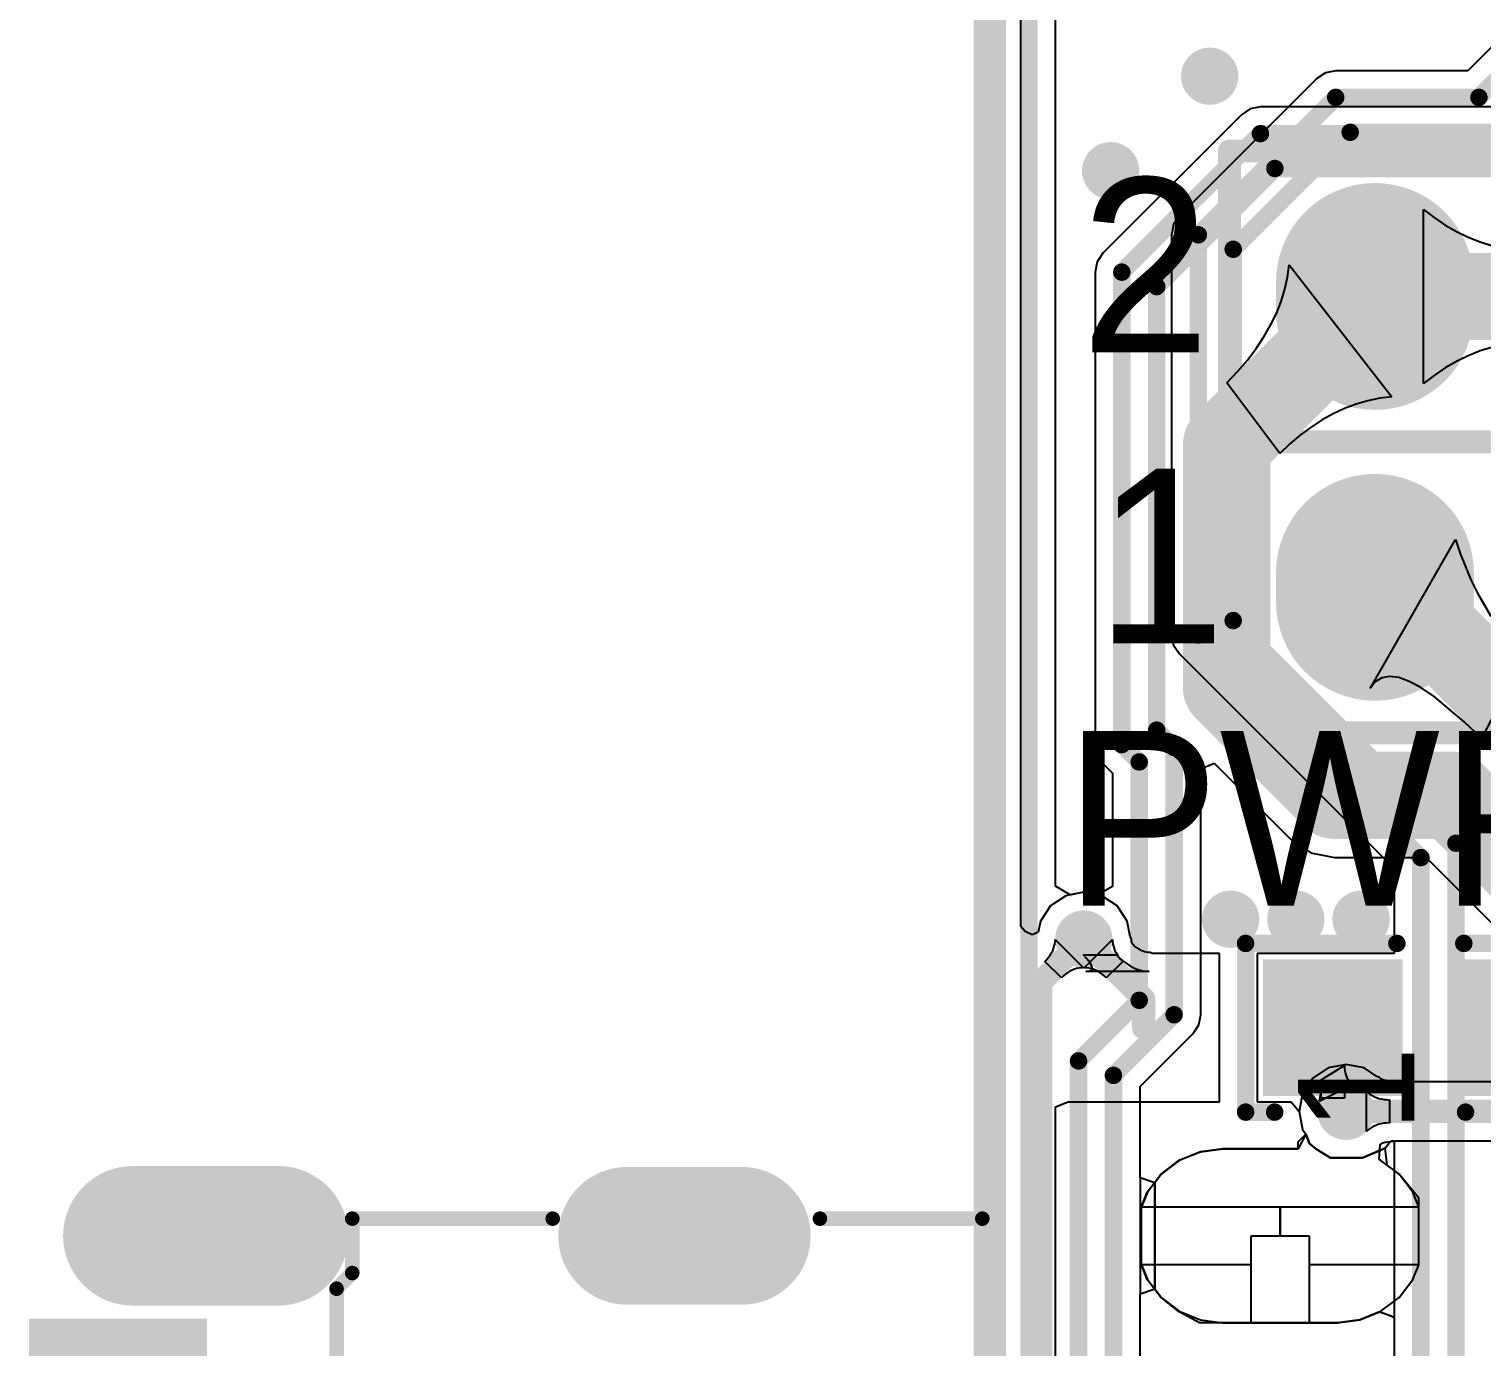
# Model space of a CAD drawing. Header units: millimetres. Extents: x 6.03 to 8.53, y 10.22 to 11.81.
# Drawn here: x 6.0253 to 6.5247, y 10.7062 to 11.1593 of the extents above; entities that cross this region are included whole.
import ezdxf

# ---------------------------------------------------------------- set-up
doc = ezdxf.new("R2010")
doc.units = ezdxf.units.MM
doc.header["$MEASUREMENT"] = 0
for name, color, linetype in [('BottomLayer', 5, 'Continuous'), ('BottomOverlay', 54, 'Continuous'), ('BottomSolder', 6, 'Continuous'), ('KeepOutLayer', 6, 'Continuous'), ('MultiLayer', 9, 'Continuous'), ('TopLayer', 1, 'Continuous'), ('TopOverlay', 2, 'Continuous'), ('TopPaste', 8, 'Continuous'), ('TopSolder', 216, 'Continuous')]:
    doc.layers.add(name, color=color, linetype=linetype)

# ---------------------------------------------------------------- blocks, each defined once
blk = doc.blocks.new('CM4_2_B_4')
at = {"layer": 'BottomOverlay', "const_width": 0.01}
blk.add_lwpolyline([(0.98425, 0.66929), (0.98425, -0.66871)], dxfattribs=at)
blk = doc.blocks.new('0603_LED_21')
at = {"layer": 'TopLayer'}
for points in [[(-0.0195, 0.02), (-0.0195, -0.02), (0.0195, 0.02), (0.0195, -0.02)], [(-0.0195, -0.045), (-0.0195, -0.085), (0.0195, -0.045), (0.0195, -0.085)]]:
    blk.add_solid(points, dxfattribs=at)
at = {"layer": 'TopOverlay', "const_width": 0.006}
for points in [[(0.029, 0.03), (-0.029, 0.03)], [(-0.029, 0.02), (-0.029, 0.03)], [(0.029, -0.022), (0.029, 0.03)], [(-0.029, -0.094), (-0.029, -0.0456)], [(0.029, -0.094), (0.029, -0.045)], [(0.029, -0.094), (-0.029, -0.094)]]:
    blk.add_lwpolyline(points, dxfattribs=at)
at = {"layer": 'TopOverlay', "const_width": 0.003}
for points in [[(-0.0305, 0.03, 1), (-0.0275, 0.03, 1)], [(-0.0305, 0.03, 1), (-0.0275, 0.03, 1)], [(0.0275, 0.03, 1), (0.0305, 0.03, 1)], [(0.0275, 0.03, 1), (0.0305, 0.03, 1)], [(-0.0305, 0.02, 1), (-0.0275, 0.02, 1)], [(0.0275, -0.022, 1), (0.0305, -0.022, 1)], [(-0.0305, -0.0456, 1), (-0.0275, -0.0456, 1)], [(0.0275, -0.045, 1), (0.0305, -0.045, 1)], [(-0.0305, -0.094, 1), (-0.0275, -0.094, 1)], [(-0.0305, -0.094, 1), (-0.0275, -0.094, 1)], [(0.0275, -0.094, 1), (0.0305, -0.094, 1)], [(0.0275, -0.094, 1), (0.0305, -0.094, 1)]]:
    blk.add_lwpolyline(points, format="xyb", close=True, dxfattribs=at)
at = {"layer": 'TopPaste'}
for points in [[(-0.0195, 0.02), (-0.0195, -0.02), (0.0195, 0.02), (0.0195, -0.02)], [(-0.0195, -0.045), (-0.0195, -0.085), (0.0195, -0.045), (0.0195, -0.085)]]:
    blk.add_solid(points, dxfattribs=at)
at = {"layer": 'TopSolder'}
for points in [[(-0.0235, 0.024), (-0.0235, -0.024), (0.0235, 0.024), (0.0235, -0.024)], [(-0.0235, -0.041), (-0.0235, -0.089), (0.0235, -0.041), (0.0235, -0.089)]]:
    blk.add_solid(points, dxfattribs=at)
at = {"layer": 'TopOverlay'}
blk.add_text('1', height=0.04, dxfattribs=at).set_placement((-0.036, -0.028))
blk = doc.blocks.new('H______20X2_24')
at = {"layer": 'BottomLayer', "const_width": 0.06}
for points in [[(-0.055, -0.95), (-0.045, -0.95)], [(0.045, -0.95), (0.055, -0.95)]]:
    blk.add_lwpolyline(points, dxfattribs=at)
at = {"layer": 'BottomLayer', "const_width": 0.03}
for points in [[(-0.07, -0.95, 1), (-0.04, -0.95, 1)], [(-0.06, -0.95, 1), (-0.03, -0.95, 1)], [(0.03, -0.95, 1), (0.06, -0.95, 1)], [(0.04, -0.95, 1), (0.07, -0.95, 1)]]:
    blk.add_lwpolyline(points, format="xyb", close=True, dxfattribs=at)
at = {"layer": 'BottomSolder', "const_width": 0.068}
for points in [[(-0.055, -0.95), (-0.045, -0.95)], [(0.045, -0.95), (0.055, -0.95)]]:
    blk.add_lwpolyline(points, dxfattribs=at)
at = {"layer": 'BottomSolder', "const_width": 0.034}
for points in [[(-0.072, -0.95, 1), (-0.038, -0.95, 1)], [(-0.062, -0.95, 1), (-0.028, -0.95, 1)], [(0.028, -0.95, 1), (0.062, -0.95, 1)], [(0.038, -0.95, 1), (0.072, -0.95, 1)]]:
    blk.add_lwpolyline(points, format="xyb", close=True, dxfattribs=at)
at = {"layer": 'MultiLayer', "const_width": 0.06}
for points in [[(-0.055, -0.95), (-0.045, -0.95)], [(0.045, -0.95), (0.055, -0.95)]]:
    blk.add_lwpolyline(points, dxfattribs=at)
at = {"layer": 'MultiLayer', "const_width": 0.03}
for points in [[(-0.07, -0.95, 1), (-0.04, -0.95, 1)], [(-0.06, -0.95, 1), (-0.03, -0.95, 1)], [(0.03, -0.95, 1), (0.06, -0.95, 1)], [(0.04, -0.95, 1), (0.07, -0.95, 1)]]:
    blk.add_lwpolyline(points, format="xyb", close=True, dxfattribs=at)
at = {"layer": 'TopLayer', "const_width": 0.06}
for points in [[(-0.055, -0.95), (-0.045, -0.95)], [(0.045, -0.95), (0.055, -0.95)]]:
    blk.add_lwpolyline(points, dxfattribs=at)
at = {"layer": 'TopLayer', "const_width": 0.03}
for points in [[(-0.07, -0.95, 1), (-0.04, -0.95, 1)], [(-0.06, -0.95, 1), (-0.03, -0.95, 1)], [(0.03, -0.95, 1), (0.06, -0.95, 1)], [(0.04, -0.95, 1), (0.07, -0.95, 1)]]:
    blk.add_lwpolyline(points, format="xyb", close=True, dxfattribs=at)
at = {"layer": 'TopOverlay', "const_width": 0.00787}
for points in [[(-0.1, 1), (-0.1, -1)], [(0, 1), (0, -1)], [(0.1, 1), (0.1, -1)], [(-0.1, -1), (0, -1)], [(0, -1), (0.1, -1)]]:
    blk.add_lwpolyline(points, dxfattribs=at)
at = {"layer": 'TopOverlay', "const_width": 0.00394}
for points in [[(-0.10197, -1, 1), (-0.09803, -1, 1)], [(-0.10197, -1, 1), (-0.09803, -1, 1)], [(-0.00197, -1, 1), (0.00197, -1, 1)], [(-0.00197, -1, 1), (0.00197, -1, 1)], [(-0.00197, -1, 1), (0.00197, -1, 1)], [(0.09803, -1, 1), (0.10197, -1, 1)], [(0.09803, -1, 1), (0.10197, -1, 1)]]:
    blk.add_lwpolyline(points, format="xyb", close=True, dxfattribs=at)
at = {"layer": 'TopSolder', "const_width": 0.068}
for points in [[(-0.055, -0.95), (-0.045, -0.95)], [(0.045, -0.95), (0.055, -0.95)]]:
    blk.add_lwpolyline(points, dxfattribs=at)
at = {"layer": 'TopSolder', "const_width": 0.034}
for points in [[(-0.072, -0.95, 1), (-0.038, -0.95, 1)], [(-0.062, -0.95, 1), (-0.028, -0.95, 1)], [(0.028, -0.95, 1), (0.062, -0.95, 1)], [(0.038, -0.95, 1), (0.072, -0.95, 1)]]:
    blk.add_lwpolyline(points, format="xyb", close=True, dxfattribs=at)
blk = doc.blocks.new('USB_TYPE_C_16PIN_A_39')
at = {"layer": 'BottomLayer'}
for points, const_width in [([(-0.17028, -0.12205), (-0.17028, -0.08268)], 0.03937), ([(0.17028, -0.12205), (0.17028, -0.08268)], 0.03937), ([(-0.17028, -0.29193), (-0.17028, -0.24193)], 0.04), ([(0.17028, -0.29193), (0.17028, -0.24193)], 0.04)]:
    blk.add_lwpolyline(points, dxfattribs=dict(at, const_width=const_width))
for points, const_width in [([(-0.18012, -0.08268, 1), (-0.16043, -0.08268, 1)], 0.01969), ([(0.16043, -0.08268, 1), (0.18012, -0.08268, 1)], 0.01969), ([(-0.18012, -0.12205, 1), (-0.16043, -0.12205, 1)], 0.01969), ([(0.16043, -0.12205, 1), (0.18012, -0.12205, 1)], 0.01969), ([(-0.18028, -0.24193, 1), (-0.16028, -0.24193, 1)], 0.02), ([(0.16028, -0.24193, 1), (0.18028, -0.24193, 1)], 0.02), ([(-0.18028, -0.29193, 1), (-0.16028, -0.29193, 1)], 0.02), ([(0.16028, -0.29193, 1), (0.18028, -0.29193, 1)], 0.02)]:
    blk.add_lwpolyline(points, format="xyb", close=True, dxfattribs=dict(at, const_width=const_width))
at = {"layer": 'BottomSolder'}
for points, const_width in [([(-0.17028, -0.12205), (-0.17028, -0.08268)], 0.04737), ([(0.17028, -0.12205), (0.17028, -0.08268)], 0.04737), ([(-0.17028, -0.29193), (-0.17028, -0.24193)], 0.048), ([(0.17028, -0.29193), (0.17028, -0.24193)], 0.048)]:
    blk.add_lwpolyline(points, dxfattribs=dict(at, const_width=const_width))
for points, const_width in [([(-0.18212, -0.08268, 1), (-0.15843, -0.08268, 1)], 0.02369), ([(0.15843, -0.08268, 1), (0.18212, -0.08268, 1)], 0.02369), ([(-0.18212, -0.12205, 1), (-0.15843, -0.12205, 1)], 0.02369), ([(0.15843, -0.12205, 1), (0.18212, -0.12205, 1)], 0.02369), ([(-0.18228, -0.24193, 1), (-0.15828, -0.24193, 1)], 0.024), ([(0.15828, -0.24193, 1), (0.18228, -0.24193, 1)], 0.024), ([(-0.11578, -0.24724, 1), (-0.11178, -0.24724, 1)], 0.004), ([(0.11178, -0.24724, 1), (0.11578, -0.24724, 1)], 0.004), ([(-0.18228, -0.29193, 1), (-0.15828, -0.29193, 1)], 0.024), ([(0.15828, -0.29193, 1), (0.18228, -0.29193, 1)], 0.024)]:
    blk.add_lwpolyline(points, format="xyb", close=True, dxfattribs=dict(at, const_width=const_width))
at = {"layer": 'MultiLayer'}
for points, const_width in [([(-0.17028, -0.12205), (-0.17028, -0.08268)], 0.03937), ([(0.17028, -0.12205), (0.17028, -0.08268)], 0.03937), ([(-0.17028, -0.29193), (-0.17028, -0.24193)], 0.04), ([(0.17028, -0.29193), (0.17028, -0.24193)], 0.04)]:
    blk.add_lwpolyline(points, dxfattribs=dict(at, const_width=const_width))
for points, const_width in [([(-0.18012, -0.08268, 1), (-0.16043, -0.08268, 1)], 0.01969), ([(0.16043, -0.08268, 1), (0.18012, -0.08268, 1)], 0.01969), ([(-0.18012, -0.12205, 1), (-0.16043, -0.12205, 1)], 0.01969), ([(0.16043, -0.12205, 1), (0.18012, -0.12205, 1)], 0.01969), ([(-0.18028, -0.24193, 1), (-0.16028, -0.24193, 1)], 0.02), ([(0.16028, -0.24193, 1), (0.18028, -0.24193, 1)], 0.02), ([(-0.18028, -0.29193, 1), (-0.16028, -0.29193, 1)], 0.02), ([(0.16028, -0.29193, 1), (0.18028, -0.29193, 1)], 0.02)]:
    blk.add_lwpolyline(points, format="xyb", close=True, dxfattribs=dict(at, const_width=const_width))
at = {"layer": 'TopLayer'}
for points, const_width in [([(-0.17028, -0.12205), (-0.17028, -0.08268)], 0.03937), ([(0.17028, -0.12205), (0.17028, -0.08268)], 0.03937), ([(-0.17028, -0.29193), (-0.17028, -0.24193)], 0.04), ([(0.17028, -0.29193), (0.17028, -0.24193)], 0.04)]:
    blk.add_lwpolyline(points, dxfattribs=dict(at, const_width=const_width))
for points, const_width in [([(-0.18012, -0.08268, 1), (-0.16043, -0.08268, 1)], 0.01969), ([(0.16043, -0.08268, 1), (0.18012, -0.08268, 1)], 0.01969), ([(-0.18012, -0.12205, 1), (-0.16043, -0.12205, 1)], 0.01969), ([(0.16043, -0.12205, 1), (0.18012, -0.12205, 1)], 0.01969), ([(-0.18028, -0.24193, 1), (-0.16028, -0.24193, 1)], 0.02), ([(0.16028, -0.24193, 1), (0.18028, -0.24193, 1)], 0.02), ([(-0.18028, -0.29193, 1), (-0.16028, -0.29193, 1)], 0.02), ([(0.16028, -0.29193, 1), (0.18028, -0.29193, 1)], 0.02)]:
    blk.add_lwpolyline(points, format="xyb", close=True, dxfattribs=dict(at, const_width=const_width))
for points in [[(-0.11417, -0.27047), (-0.1378, -0.27047), (-0.11417, -0.32362), (-0.1378, -0.32362)], [(-0.08268, -0.27047), (-0.1063, -0.27047), (-0.08268, -0.32362), (-0.1063, -0.32362)], [(-0.0748, -0.32362), (-0.06299, -0.32362), (-0.0748, -0.27047), (-0.06299, -0.27047)], [(-0.05512, -0.32362), (-0.04331, -0.32362), (-0.05512, -0.27047), (-0.04331, -0.27047)], [(-0.03543, -0.32362), (-0.02362, -0.32362), (-0.03543, -0.27047), (-0.02362, -0.27047)], [(-0.01575, -0.32362), (-0.00394, -0.32362), (-0.01575, -0.27047), (-0.00394, -0.27047)], [(0.00394, -0.32362), (0.01575, -0.32362), (0.00394, -0.27047), (0.01575, -0.27047)], [(0.03543, -0.27047), (0.02362, -0.27047), (0.03543, -0.32362), (0.02362, -0.32362)], [(0.05512, -0.27047), (0.04331, -0.27047), (0.05512, -0.32362), (0.04331, -0.32362)], [(0.0748, -0.27047), (0.06299, -0.27047), (0.0748, -0.32362), (0.06299, -0.32362)], [(0.08268, -0.32362), (0.1063, -0.32362), (0.08268, -0.27047), (0.1063, -0.27047)], [(0.11417, -0.32362), (0.1378, -0.32362), (0.11417, -0.27047), (0.1378, -0.27047)]]:
    blk.add_solid(points, dxfattribs=at)
at = {"layer": 'TopOverlay', "const_width": 0.005}
for points in [[(-0.17618, 0), (-0.17618, -0.05582)], [(-0.17618, 0), (0.1752, 0)], [(0, 0), (0, -0.22177)], [(0.1752, 0), (0.1752, -0.05438)], [(0.1752, -0.14665), (0.1752, -0.21752)], [(-0.17618, -0.14764), (-0.17618, -0.21654)], [(-0.09828, -0.18193), (-0.09828, -0.20893)], [(-0.09828, -0.18193), (-0.04528, -0.18193)], [(-0.04528, -0.18193), (-0.04528, -0.20993)], [(0.04528, -0.18193), (0.09828, -0.18193)], [(0.04528, -0.18193), (0.04528, -0.20993)], [(0.09828, -0.18193), (0.09828, -0.20893)], [(-0.09828, -0.20693), (-0.09828, -0.20993)], [(0.09828, -0.20693), (0.09828, -0.20993)], [(-0.09828, -0.20993), (-0.04528, -0.20993)], [(0.04528, -0.20993), (0.09828, -0.20993)], [(-0.17618, -0.21654), (-0.15748, -0.21654)], [(-0.15748, -0.21654), (-0.15209, -0.22193)], [(-0.15209, -0.22193), (0.15406, -0.22193)], [(0.15846, -0.21752), (0.15406, -0.22193)], [(0.15846, -0.21752), (0.1752, -0.21752)]]:
    blk.add_lwpolyline(points, dxfattribs=at)
at = {"layer": 'TopOverlay', "const_width": 0.0025}
for points in [[(-0.17743, 0, 1), (-0.17493, 0, 1)], [(-0.17743, 0, 1), (-0.17493, 0, 1)], [(-0.00125, 0, 1), (0.00125, 0, 1)], [(0.17395, 0, 1), (0.17645, 0, 1)], [(0.17395, 0, 1), (0.17645, 0, 1)], [(-0.17743, -0.05582, 1), (-0.17493, -0.05582, 1)], [(0.17395, -0.05438, 1), (0.17645, -0.05438, 1)], [(0.17395, -0.14665, 1), (0.17645, -0.14665, 1)], [(-0.17743, -0.14764, 1), (-0.17493, -0.14764, 1)], [(-0.09953, -0.18193, 1), (-0.09703, -0.18193, 1)], [(-0.09953, -0.18193, 1), (-0.09703, -0.18193, 1)], [(-0.04653, -0.18193, 1), (-0.04403, -0.18193, 1)], [(-0.04653, -0.18193, 1), (-0.04403, -0.18193, 1)], [(0.04403, -0.18193, 1), (0.04653, -0.18193, 1)], [(0.04403, -0.18193, 1), (0.04653, -0.18193, 1)], [(0.09703, -0.18193, 1), (0.09953, -0.18193, 1)], [(0.09703, -0.18193, 1), (0.09953, -0.18193, 1)], [(-0.09953, -0.20693, 1), (-0.09703, -0.20693, 1)], [(0.09703, -0.20693, 1), (0.09953, -0.20693, 1)], [(-0.09953, -0.20893, 1), (-0.09703, -0.20893, 1)], [(-0.09953, -0.20993, 1), (-0.09703, -0.20993, 1)], [(-0.09953, -0.20993, 1), (-0.09703, -0.20993, 1)], [(-0.04653, -0.20993, 1), (-0.04403, -0.20993, 1)], [(-0.04653, -0.20993, 1), (-0.04403, -0.20993, 1)], [(0.04403, -0.20993, 1), (0.04653, -0.20993, 1)], [(0.04403, -0.20993, 1), (0.04653, -0.20993, 1)], [(0.09703, -0.20893, 1), (0.09953, -0.20893, 1)], [(0.09703, -0.20993, 1), (0.09953, -0.20993, 1)], [(0.09703, -0.20993, 1), (0.09953, -0.20993, 1)], [(-0.17743, -0.21654, 1), (-0.17493, -0.21654, 1)], [(-0.17743, -0.21654, 1), (-0.17493, -0.21654, 1)], [(-0.15873, -0.21654, 1), (-0.15623, -0.21654, 1)], [(-0.15873, -0.21654, 1), (-0.15623, -0.21654, 1)], [(-0.15334, -0.22193, 1), (-0.15084, -0.22193, 1)], [(-0.15334, -0.22193, 1), (-0.15084, -0.22193, 1)], [(-0.00125, -0.22177, 1), (0.00125, -0.22177, 1)], [(0.15281, -0.22193, 1), (0.15531, -0.22193, 1)], [(0.15281, -0.22193, 1), (0.15531, -0.22193, 1)], [(0.15721, -0.21752, 1), (0.15971, -0.21752, 1)], [(0.15721, -0.21752, 1), (0.15971, -0.21752, 1)], [(0.17395, -0.21752, 1), (0.17645, -0.21752, 1)], [(0.17395, -0.21752, 1), (0.17645, -0.21752, 1)]]:
    blk.add_lwpolyline(points, format="xyb", close=True, dxfattribs=at)
at = {"layer": 'TopPaste'}
for points in [[(-0.11417, -0.27047), (-0.1378, -0.27047), (-0.11417, -0.32362), (-0.1378, -0.32362)], [(-0.08268, -0.27047), (-0.1063, -0.27047), (-0.08268, -0.32362), (-0.1063, -0.32362)], [(-0.0748, -0.32362), (-0.06299, -0.32362), (-0.0748, -0.27047), (-0.06299, -0.27047)], [(-0.05512, -0.32362), (-0.04331, -0.32362), (-0.05512, -0.27047), (-0.04331, -0.27047)], [(-0.03543, -0.32362), (-0.02362, -0.32362), (-0.03543, -0.27047), (-0.02362, -0.27047)], [(-0.01575, -0.32362), (-0.00394, -0.32362), (-0.01575, -0.27047), (-0.00394, -0.27047)], [(0.00394, -0.32362), (0.01575, -0.32362), (0.00394, -0.27047), (0.01575, -0.27047)], [(0.03543, -0.27047), (0.02362, -0.27047), (0.03543, -0.32362), (0.02362, -0.32362)], [(0.05512, -0.27047), (0.04331, -0.27047), (0.05512, -0.32362), (0.04331, -0.32362)], [(0.0748, -0.27047), (0.06299, -0.27047), (0.0748, -0.32362), (0.06299, -0.32362)], [(0.08268, -0.32362), (0.1063, -0.32362), (0.08268, -0.27047), (0.1063, -0.27047)], [(0.11417, -0.32362), (0.1378, -0.32362), (0.11417, -0.27047), (0.1378, -0.27047)]]:
    blk.add_solid(points, dxfattribs=at)
at = {"layer": 'TopSolder'}
for points, const_width in [([(-0.17028, -0.12205), (-0.17028, -0.08268)], 0.04737), ([(0.17028, -0.12205), (0.17028, -0.08268)], 0.04737), ([(-0.17028, -0.29193), (-0.17028, -0.24193)], 0.048), ([(0.17028, -0.29193), (0.17028, -0.24193)], 0.048)]:
    blk.add_lwpolyline(points, dxfattribs=dict(at, const_width=const_width))
for points, const_width in [([(-0.18212, -0.08268, 1), (-0.15843, -0.08268, 1)], 0.02369), ([(0.15843, -0.08268, 1), (0.18212, -0.08268, 1)], 0.02369), ([(-0.18212, -0.12205, 1), (-0.15843, -0.12205, 1)], 0.02369), ([(0.15843, -0.12205, 1), (0.18212, -0.12205, 1)], 0.02369), ([(-0.18228, -0.24193, 1), (-0.15828, -0.24193, 1)], 0.024), ([(0.15828, -0.24193, 1), (0.18228, -0.24193, 1)], 0.024), ([(-0.11578, -0.24724, 1), (-0.11178, -0.24724, 1)], 0.004), ([(0.11178, -0.24724, 1), (0.11578, -0.24724, 1)], 0.004), ([(-0.18228, -0.29193, 1), (-0.15828, -0.29193, 1)], 0.024), ([(0.15828, -0.29193, 1), (0.18228, -0.29193, 1)], 0.024)]:
    blk.add_lwpolyline(points, format="xyb", close=True, dxfattribs=dict(at, const_width=const_width))
for points in [[(-0.11017, -0.26647), (-0.1418, -0.26647), (-0.11017, -0.32762), (-0.1418, -0.32762)], [(-0.07868, -0.26647), (-0.1103, -0.26647), (-0.07868, -0.32762), (-0.1103, -0.32762)], [(-0.0788, -0.32762), (-0.05899, -0.32762), (-0.0788, -0.26647), (-0.05899, -0.26647)], [(-0.05912, -0.32762), (-0.03931, -0.32762), (-0.05912, -0.26647), (-0.03931, -0.26647)], [(-0.03943, -0.32762), (-0.01962, -0.32762), (-0.03943, -0.26647), (-0.01962, -0.26647)], [(-0.01975, -0.32762), (0.00006, -0.32762), (-0.01975, -0.26647), (0.00006, -0.26647)], [(-0.00006, -0.32762), (0.01975, -0.32762), (-0.00006, -0.26647), (0.01975, -0.26647)], [(0.03943, -0.26647), (0.01962, -0.26647), (0.03943, -0.32762), (0.01962, -0.32762)], [(0.05912, -0.26647), (0.03931, -0.26647), (0.05912, -0.32762), (0.03931, -0.32762)], [(0.0788, -0.26647), (0.05899, -0.26647), (0.0788, -0.32762), (0.05899, -0.32762)], [(0.07868, -0.32762), (0.1103, -0.32762), (0.07868, -0.26647), (0.1103, -0.26647)], [(0.11017, -0.32762), (0.1418, -0.32762), (0.11017, -0.26647), (0.1418, -0.26647)]]:
    blk.add_solid(points, dxfattribs=at)

msp = doc.modelspace()

# ---------------------------------------------------------------- linework, layer by layer
at = {"layer": 'BottomLayer'}
for p, q in [((6.36618, 10.85077), (6.36618, 11.27157)), ((6.44502, 11.13185), (6.44204, 11.12987)), ((6.44853, 11.13255), (6.44502, 11.13185)), ((6.61713, 11.13255), (6.44853, 11.13255)), ((6.44204, 11.12987), (6.39441, 11.08223)), ((6.50457, 11.03741), (6.50457, 11.09734)), ((6.50457, 11.09734), (6.50827, 11.0945)), ((6.50827, 11.0945), (6.51207, 11.09195)), ((6.51207, 11.09195), (6.51597, 11.08971)), ((6.51597, 11.08971), (6.51997, 11.08776)), ((6.51997, 11.08776), (6.52407, 11.08612)), ((6.52407, 11.08612), (6.52827, 11.08477)), ((6.39441, 11.08223), (6.39242, 11.07925)), ((6.39242, 11.07925), (6.39172, 11.07574)), ((6.39172, 11.07574), (6.39172, 10.9133)), ((6.45786, 11.07402), (6.45845, 11.07823)), ((6.45845, 11.07823), (6.49375, 11.03293)), ((6.45692, 11.06984), (6.45786, 11.07402)), ((6.45401, 11.06158), (6.45564, 11.06569)), ((6.45564, 11.06569), (6.45692, 11.06984)), ((6.45204, 11.05751), (6.45401, 11.06158)), ((6.44972, 11.05347), (6.45204, 11.05751)), ((6.44706, 11.04947), (6.44972, 11.05347)), ((6.4407, 11.04158), (6.44405, 11.04551)), ((6.44405, 11.04551), (6.44706, 11.04947)), ((6.51997, 11.04699), (6.51597, 11.04504)), ((6.52407, 11.04864), (6.51997, 11.04699)), ((6.52827, 11.04998), (6.52407, 11.04864)), ((6.437, 11.03769), (6.4407, 11.04158)), ((6.50827, 11.04026), (6.50457, 11.03741)), ((6.51207, 11.0428), (6.50827, 11.04026)), ((6.51597, 11.04504), (6.51207, 11.0428)), ((6.45517, 11.01344), (6.437, 11.03769)), ((6.48138, 11.0303), (6.47741, 11.02881)), ((6.48543, 11.03148), (6.48138, 11.0303)), ((6.48955, 11.03236), (6.48543, 11.03148)), ((6.49375, 11.03293), (6.48955, 11.03236)), ((6.47352, 11.02701), (6.4697, 11.02491)), ((6.47741, 11.02881), (6.47352, 11.02701)), ((6.46595, 11.0225), (6.46228, 11.01979)), ((6.4697, 11.02491), (6.46595, 11.0225)), ((6.45869, 11.01676), (6.45517, 11.01344)), ((6.46228, 11.01979), (6.45869, 11.01676)), ((6.48624, 10.93263), (6.51563, 10.98387)), ((6.51563, 10.98387), (6.51721, 10.97904)), ((6.51721, 10.97904), (6.52088, 10.9699)), ((6.52088, 10.9699), (6.52297, 10.96558)), ((6.52297, 10.96558), (6.52767, 10.95746)), ((6.53913, 10.94326), (6.52447, 10.91549)), ((6.49023, 10.93624), (6.48801, 10.93487)), ((6.49291, 10.93672), (6.49023, 10.93624)), ((6.49605, 10.93632), (6.49291, 10.93672)), ((6.49964, 10.93505), (6.49605, 10.93632)), ((6.48801, 10.93487), (6.48624, 10.93263)), ((6.50369, 10.93289), (6.49964, 10.93505)), ((6.5082, 10.92986), (6.50369, 10.93289)), ((6.51859, 10.92116), (6.5082, 10.92986)), ((6.52447, 10.91549), (6.51859, 10.92116)), ((6.39172, 10.9133), (6.39242, 10.90979)), ((6.39242, 10.90979), (6.39441, 10.90682)), ((6.39441, 10.90682), (6.39769, 10.90353)), ((6.42805, 10.90502), (6.43267, 10.90694)), ((6.43267, 10.90694), (6.45888, 10.88073)), ((6.39769, 10.90353), (6.39769, 10.86446)), ((6.42805, 10.82041), (6.42805, 10.90502)), ((6.45888, 10.88073), (6.46582, 10.87608)), ((6.46582, 10.87608), (6.47402, 10.87445)), ((6.47402, 10.87445), (6.50553, 10.87445)), ((6.50553, 10.87445), (6.53175, 10.84824)), ((6.38165, 10.86136), (6.37641, 10.85786)), ((6.38783, 10.86259), (6.38165, 10.86136)), ((6.39269, 10.86163), (6.38783, 10.86259)), ((6.39769, 10.86446), (6.39269, 10.86163)), ((6.37641, 10.85786), (6.37291, 10.85262)), ((6.36771, 10.84908), (6.36618, 10.85077)), ((6.37291, 10.85262), (6.37215, 10.8488)), ((6.37005, 10.84792), (6.36771, 10.84908)), ((6.37215, 10.8488), (6.37005, 10.84792)), ((6.37786, 10.84474), (6.37796, 10.84554)), ((6.37796, 10.84554), (6.37799, 10.84634)), ((6.37799, 10.84634), (6.38774, 10.8366)), ((6.37575, 10.84018), (6.37628, 10.84092)), ((6.37628, 10.84092), (6.37674, 10.84166)), ((6.37674, 10.84166), (6.37713, 10.84242)), ((6.37713, 10.84242), (6.37745, 10.84318)), ((6.37745, 10.84318), (6.37769, 10.84396)), ((6.37769, 10.84396), (6.37786, 10.84474)), ((6.37447, 10.83874), (6.37515, 10.83945)), ((6.38013, 10.83308), (6.37447, 10.83874)), ((6.37515, 10.83945), (6.37575, 10.84018)), ((6.38381, 10.83574), (6.38305, 10.83535)), ((6.38458, 10.83606), (6.38381, 10.83574)), ((6.38535, 10.8363), (6.38458, 10.83606)), ((6.38614, 10.83647), (6.38535, 10.8363)), ((6.38693, 10.83657), (6.38614, 10.83647)), ((6.38774, 10.8366), (6.38693, 10.83657)), ((6.38084, 10.83375), (6.38013, 10.83308)), ((6.38157, 10.83436), (6.38084, 10.83375)), ((6.38231, 10.83489), (6.38157, 10.83436)), ((6.38305, 10.83535), (6.38231, 10.83489)), ((6.42536, 10.81392), (6.42735, 10.8169)), ((6.42735, 10.8169), (6.42805, 10.82041)), ((6.4072, 10.79577), (6.42536, 10.81392)), ((6.47177, 10.80213), (6.46653, 10.79863)), ((6.47795, 10.80336), (6.47177, 10.80213)), ((6.48413, 10.80213), (6.47795, 10.80336)), ((6.48859, 10.79915), (6.48413, 10.80213)), ((6.4072, 10.76434), (6.4072, 10.79577)), ((6.46653, 10.79863), (6.46303, 10.79339)), ((6.48941, 10.79884), (6.48859, 10.79915)), ((6.48979, 10.79849), (6.48941, 10.79884)), ((6.48995, 10.79836), (6.48979, 10.79849)), ((6.49014, 10.79825), (6.48995, 10.79836)), ((6.49035, 10.79813), (6.49014, 10.79825)), ((6.49061, 10.79803), (6.49035, 10.79813)), ((6.49092, 10.79793), (6.49061, 10.79803)), ((6.49129, 10.79784), (6.49092, 10.79793)), ((6.49174, 10.79777), (6.49129, 10.79784)), ((6.49226, 10.79772), (6.49174, 10.79777)), ((6.49304, 10.7977), (6.49226, 10.79772)), ((6.4937, 10.7974), (6.49304, 10.7977)), ((6.56654, 10.7974), (6.4937, 10.7974)), ((6.46303, 10.79339), (6.4618, 10.7872)), ((6.48498, 10.78031), (6.48498, 10.79409)), ((6.48498, 10.79409), (6.48557, 10.79355)), ((6.48557, 10.79355), (6.4862, 10.79305)), ((6.4862, 10.79305), (6.48688, 10.79262)), ((6.48688, 10.79262), (6.4876, 10.79224)), ((6.4876, 10.79224), (6.48837, 10.79193)), ((6.48837, 10.79193), (6.48917, 10.79167)), ((6.48917, 10.79167), (6.49003, 10.79146)), ((6.49003, 10.79146), (6.49092, 10.79132)), ((6.49092, 10.79132), (6.49187, 10.79123)), ((6.49187, 10.79123), (6.49285, 10.7912)), ((6.49285, 10.7912), (6.49285, 10.7832)), ((6.4618, 10.7872), (6.46303, 10.78102)), ((6.46303, 10.78102), (6.46415, 10.77935)), ((6.48557, 10.78086), (6.48498, 10.78031)), ((6.4862, 10.78136), (6.48557, 10.78086)), ((6.48688, 10.78179), (6.4862, 10.78136)), ((6.4876, 10.78216), (6.48688, 10.78179)), ((6.48837, 10.78248), (6.4876, 10.78216)), ((6.48917, 10.78274), (6.48837, 10.78248)), ((6.49003, 10.78294), (6.48917, 10.78274)), ((6.49092, 10.78309), (6.49003, 10.78294)), ((6.49187, 10.78318), (6.49092, 10.78309)), ((6.49285, 10.7832), (6.49187, 10.78318)), ((6.46415, 10.77935), (6.46147, 10.77435)), ((6.46415, 10.77935), (6.46147, 10.77435)), ((6.46535, 10.77618), (6.46415, 10.77935)), ((6.46756, 10.77435), (6.46535, 10.77618)), ((6.48933, 10.7706), (6.48972, 10.77585)), ((6.48972, 10.77585), (6.48979, 10.77591)), ((6.48979, 10.77591), (6.48995, 10.77604)), ((6.48995, 10.77604), (6.49014, 10.77616)), ((6.49014, 10.77616), (6.49035, 10.77628)), ((6.49035, 10.77628), (6.49061, 10.77638)), ((6.49061, 10.77638), (6.49092, 10.77648)), ((6.49092, 10.77648), (6.4913, 10.77657)), ((6.4913, 10.77657), (6.49174, 10.77664)), ((6.49174, 10.77664), (6.49226, 10.77669)), ((6.49226, 10.77669), (6.49304, 10.77671)), ((6.49304, 10.77671), (6.4937, 10.77701)), ((6.4937, 10.77701), (6.55825, 10.77701)), ((6.42788, 10.77333), (6.42066, 10.77034)), ((6.42788, 10.77333), (6.42066, 10.77034)), ((6.43563, 10.77435), (6.42788, 10.77333)), ((6.43563, 10.77435), (6.42788, 10.77333)), ((6.46147, 10.77435), (6.43563, 10.77435)), ((6.46147, 10.77435), (6.43563, 10.77435)), ((6.47266, 10.77126), (6.46756, 10.77435)), ((6.48358, 10.77126), (6.47266, 10.77126)), ((6.49135, 10.77451), (6.48358, 10.77126)), ((6.48997, 10.77034), (6.48933, 10.7706)), ((6.49204, 10.76875), (6.49135, 10.77451)), ((6.42066, 10.77034), (6.41446, 10.76558)), ((6.42066, 10.77034), (6.41446, 10.76558)), ((6.49617, 10.76558), (6.48997, 10.77034)), ((6.49617, 10.76558), (6.49204, 10.76875)), ((6.4122, 10.76264), (6.4072, 10.76434)), ((6.4072, 10.76434), (6.4072, 10.72448)), ((6.4122, 10.76264), (6.4072, 10.76434)), ((6.41446, 10.76558), (6.4122, 10.76264)), ((6.41446, 10.76558), (6.4122, 10.76264)), ((6.4122, 10.76264), (6.4122, 10.72618)), ((6.4122, 10.72618), (6.4122, 10.76264)), ((6.50299, 10.75732), (6.49617, 10.76558)), ((6.50093, 10.75938), (6.49617, 10.76558)), ((6.50299, 10.75441), (6.50093, 10.75938)), ((6.50299, 10.73441), (6.50299, 10.75732)), ((6.45531, 10.74441), (6.45531, 10.75441)), ((6.45531, 10.75441), (6.50299, 10.75441)), ((6.44531, 10.71447), (6.44531, 10.74441)), ((6.44531, 10.74441), (6.45531, 10.74441)), ((6.50299, 10.73441), (6.46531, 10.73441)), ((6.46531, 10.73441), (6.46531, 10.71447)), ((6.50093, 10.72944), (6.50299, 10.73441)), ((6.50093, 10.72944), (6.50299, 10.73441)), ((6.4072, 10.72448), (6.4122, 10.72618)), ((6.4072, 10.72448), (6.4122, 10.72618)), ((6.4122, 10.72618), (6.41446, 10.72324)), ((6.4122, 10.72618), (6.41446, 10.72324)), ((6.49617, 10.72324), (6.50093, 10.72944)), ((6.49617, 10.72324), (6.50093, 10.72944)), ((6.4072, 10.42378), (6.4072, 10.72448)), ((6.41446, 10.72324), (6.42066, 10.71848)), ((6.41446, 10.72324), (6.42066, 10.71848)), ((6.48997, 10.71848), (6.49617, 10.72324)), ((6.48997, 10.71848), (6.49617, 10.72324)), ((6.42066, 10.71848), (6.42788, 10.71549)), ((6.42066, 10.71848), (6.42788, 10.71549)), ((6.48275, 10.71549), (6.48997, 10.71848)), ((6.48275, 10.71549), (6.48997, 10.71848)), ((6.42788, 10.71549), (6.43563, 10.71447)), ((6.42788, 10.71549), (6.43563, 10.71447)), ((6.43563, 10.71447), (6.475, 10.71447)), ((6.43563, 10.71447), (6.44531, 10.71447)), ((6.46531, 10.71447), (6.475, 10.71447)), ((6.475, 10.71447), (6.48275, 10.71549)), ((6.475, 10.71447), (6.48275, 10.71549))]:
    msp.add_line(p, q, dxfattribs=at)
for points, const_width in [([(6.42618, 11.14311, 1), (6.43602, 11.14311, 1)], 0.00984), ([(6.44703, 11.12338, 1), (6.45003, 11.12338, 1)], 0.003), ([(6.44703, 11.12338, 1), (6.45003, 11.12338, 1)], 0.003), ([(6.39213, 11.11063, 1), (6.40197, 11.11063, 1)], 0.00984), ([(6.452, 11.11138, 1), (6.455, 11.11138, 1)], 0.003), ([(6.452, 11.11138, 1), (6.455, 11.11138, 1)], 0.003), ([(6.48039, 11.06738, 1), (6.49539, 11.06738, 1)], 0.015), ([(6.48039, 11.06738, 1), (6.49539, 11.06738, 1)], 0.015), ([(6.39939, 11.07574, 1), (6.40239, 11.07574, 1)], 0.003), ([(6.39939, 11.07574, 1), (6.40239, 11.07574, 1)], 0.003), ([(6.41139, 11.07077, 1), (6.41439, 11.07077, 1)], 0.003), ([(6.41139, 11.07077, 1), (6.41439, 11.07077, 1)], 0.003), ([(6.42939, 11.01638, 1), (6.44439, 11.01638, 1)], 0.015), ([(6.42939, 11.01638, 1), (6.44439, 11.01638, 1)], 0.015), ([(6.48335, 10.97033, 1), (6.49835, 10.97033, 1)], 0.015), ([(6.42939, 10.93299, 1), (6.44439, 10.93299, 1)], 0.015), ([(6.42939, 10.93299, 1), (6.44439, 10.93299, 1)], 0.015), ([(6.41139, 10.91827, 1), (6.41439, 10.91827, 1)], 0.003), ([(6.41139, 10.91827, 1), (6.41439, 10.91827, 1)], 0.003), ([(6.39939, 10.9133, 1), (6.40239, 10.9133, 1)], 0.003), ([(6.39939, 10.9133, 1), (6.40239, 10.9133, 1)], 0.003), ([(6.41737, 10.9123, 1), (6.42037, 10.9123, 1)], 0.003), ([(6.41737, 10.9123, 1), (6.42037, 10.9123, 1)], 0.003), ([(6.46652, 10.89587, 1), (6.48152, 10.89587, 1)], 0.015), ([(6.46652, 10.89587, 1), (6.48152, 10.89587, 1)], 0.015), ([(6.5069, 10.89587, 1), (6.5219, 10.89587, 1)], 0.015), ([(6.5069, 10.89587, 1), (6.5219, 10.89587, 1)], 0.015), ([(6.40537, 10.90733, 1), (6.40837, 10.90733, 1)], 0.003), ([(6.40537, 10.90733, 1), (6.40837, 10.90733, 1)], 0.003), ([(6.43338, 10.85325, 1), (6.44322, 10.85325, 1)], 0.00984), ([(6.45579, 10.85325, 1), (6.46564, 10.85325, 1)], 0.00984), ([(6.4782, 10.85325, 1), (6.48805, 10.85325, 1)], 0.00984), ([(6.38291, 10.84644, 1), (6.39276, 10.84644, 1)], 0.00984), ([(6.38583, 10.84644, 1), (6.38983, 10.84644, 1)], 0.004), ([(6.37102, 10.83163, 1), (6.37502, 10.83163, 1)], 0.004), ([(6.37102, 10.83163, 1), (6.37502, 10.83163, 1)], 0.004), ([(6.40537, 10.82538, 1), (6.40837, 10.82538, 1)], 0.003), ([(6.40537, 10.82538, 1), (6.40837, 10.82538, 1)], 0.003), ([(6.41737, 10.82041, 1), (6.42037, 10.82041, 1)], 0.003), ([(6.41737, 10.82041, 1), (6.42037, 10.82041, 1)], 0.003), ([(6.38452, 10.80454, 1), (6.38752, 10.80454, 1)], 0.003), ([(6.38452, 10.80454, 1), (6.38752, 10.80454, 1)], 0.003), ([(6.39652, 10.79957, 1), (6.39952, 10.79957, 1)], 0.003), ([(6.39652, 10.79957, 1), (6.39952, 10.79957, 1)], 0.003), ([(6.47303, 10.7872, 1), (6.48287, 10.7872, 1)], 0.00984), ([(6.47595, 10.7872, 1), (6.47995, 10.7872, 1)], 0.004)]:
    msp.add_lwpolyline(points, format="xyb", close=True, dxfattribs=dict(at, const_width=const_width))
for points, const_width in [([(6.40089, 11.07574), (6.44853, 11.12338)], 0.006), ([(6.44853, 11.12338), (6.62093, 11.12338)], 0.006), ([(6.41289, 11.07077), (6.4535, 11.11138)], 0.006), ([(6.4535, 11.11138), (6.6259, 11.11138)], 0.006), ([(6.43689, 11.01638), (6.48789, 11.06738)], 0.03), ([(6.48789, 11.06738), (6.58789, 11.06738)], 0.03), ([(6.40089, 10.9133), (6.40089, 11.07574)], 0.006), ([(6.41289, 10.91827), (6.41289, 11.07077)], 0.006), ([(6.43689, 10.93299), (6.43689, 11.01638)], 0.03), ([(6.49085, 10.97033), (6.5618, 10.89938)], 0.03), ([(6.43689, 10.93299), (6.47402, 10.89587)], 0.03), ([(6.41289, 10.91827), (6.41887, 10.9123)], 0.006), ([(6.40089, 10.9133), (6.40687, 10.90733)], 0.006), ([(6.41887, 10.82041), (6.41887, 10.9123)], 0.006), ([(6.47402, 10.89587), (6.5144, 10.89587)], 0.03), ([(6.5144, 10.89587), (6.54689, 10.86338)], 0.03), ([(6.40687, 10.82538), (6.40687, 10.90733)], 0.006), ([(6.37302, 10.83163), (6.38783, 10.84644)], 0.008), ([(6.37302, 10.36105), (6.37302, 10.83163)], 0.008), ([(6.38602, 10.80454), (6.40687, 10.82538)], 0.006), ([(6.39802, 10.79957), (6.41887, 10.82041)], 0.006), ([(6.38602, 10.36643), (6.38602, 10.80454)], 0.006), ([(6.39802, 10.3714), (6.39802, 10.79957)], 0.006), ([(6.47795, 10.7872), (6.56654, 10.7872)], 0.008)]:
    msp.add_lwpolyline(points, dxfattribs=dict(at, const_width=const_width))
at = {"layer": 'KeepOutLayer', "const_width": 0.01}
msp.add_lwpolyline([(6.35496, 10.34807), (6.35496, 11.27622)], dxfattribs=at)
at = {"layer": 'MultiLayer', "const_width": 0.00984}
for points in [[(6.42618, 11.14311, 1), (6.43602, 11.14311, 1)], [(6.39213, 11.11063, 1), (6.40197, 11.11063, 1)], [(6.43338, 10.85325, 1), (6.44322, 10.85325, 1)], [(6.45579, 10.85325, 1), (6.46564, 10.85325, 1)], [(6.4782, 10.85325, 1), (6.48805, 10.85325, 1)], [(6.38291, 10.84644, 1), (6.39276, 10.84644, 1)], [(6.47303, 10.7872, 1), (6.48287, 10.7872, 1)]]:
    msp.add_lwpolyline(points, format="xyb", close=True, dxfattribs=at)
at = {"layer": 'TopLayer'}
for p, q in [((6.58202, 11.2072), (6.51982, 11.145)), ((6.37814, 10.86457), (6.37814, 11.17421)), ((6.46792, 11.14232), (6.42068, 11.09507)), ((6.4709, 11.1443), (6.46792, 11.14232)), ((6.47441, 11.145), (6.4709, 11.1443)), ((6.51982, 11.145), (6.47441, 11.145)), ((6.41869, 11.09209), (6.41799, 11.08858)), ((6.42068, 11.09507), (6.41869, 11.09209)), ((6.41799, 11.08858), (6.41799, 10.95098)), ((6.41799, 10.95098), (6.41869, 10.94747)), ((6.41869, 10.94747), (6.42068, 10.94449)), ((6.42068, 10.94449), (6.49451, 10.87066)), ((6.49451, 10.87066), (6.49451, 10.84144)), ((6.38314, 10.86166), (6.37814, 10.86457)), ((6.38783, 10.86259), (6.38314, 10.86166)), ((6.39402, 10.86136), (6.38783, 10.86259)), ((6.39926, 10.85786), (6.39402, 10.86136)), ((6.40276, 10.85262), (6.39926, 10.85786)), ((6.4038, 10.84737), (6.40276, 10.85262)), ((6.38793, 10.8366), (6.39768, 10.84634)), ((6.39768, 10.84634), (6.3977, 10.84554)), ((6.3977, 10.84554), (6.3978, 10.84474)), ((6.40417, 10.84657), (6.4038, 10.84737)), ((6.40418, 10.84606), (6.40417, 10.84657)), ((6.40421, 10.84585), (6.40418, 10.84606)), ((6.40426, 10.84563), (6.40421, 10.84585)), ((6.40433, 10.8454), (6.40426, 10.84563)), ((6.38764, 10.84098), (6.39895, 10.84098)), ((6.38866, 10.83991), (6.38764, 10.84098)), ((6.3978, 10.84474), (6.39798, 10.84396)), ((6.39798, 10.84396), (6.39822, 10.84318)), ((6.39822, 10.84318), (6.39854, 10.84242)), ((6.39854, 10.84242), (6.39892, 10.84166)), ((6.39892, 10.84166), (6.39938, 10.84092)), ((6.39895, 10.84098), (6.40008, 10.83991)), ((6.39938, 10.84092), (6.39992, 10.84018)), ((6.40444, 10.84514), (6.40433, 10.8454)), ((6.40459, 10.84485), (6.40444, 10.84514)), ((6.40479, 10.84453), (6.40459, 10.84485)), ((6.40497, 10.84428), (6.40479, 10.84453)), ((6.40527, 10.84402), (6.40497, 10.84428)), ((6.40607, 10.84342), (6.40527, 10.84402)), ((6.40682, 10.84294), (6.40607, 10.84342)), ((6.40751, 10.84255), (6.40682, 10.84294)), ((6.40815, 10.84227), (6.40751, 10.84255)), ((6.40873, 10.84206), (6.40815, 10.84227)), ((6.40927, 10.84193), (6.40873, 10.84206)), ((6.40978, 10.84185), (6.40927, 10.84193)), ((6.41059, 10.84181), (6.40978, 10.84185)), ((6.41136, 10.84144), (6.41059, 10.84181)), ((6.43443, 10.84144), (6.41136, 10.84144)), ((6.43443, 10.79044), (6.43443, 10.84144)), ((6.49451, 10.84144), (6.44743, 10.84144)), ((6.44743, 10.84144), (6.44743, 10.79044)), ((6.38874, 10.83657), (6.38793, 10.8366)), ((6.38948, 10.83895), (6.38866, 10.83991)), ((6.38953, 10.83647), (6.38874, 10.83657)), ((6.38939, 10.83538), (6.39003, 10.83555)), ((6.39009, 10.8381), (6.38948, 10.83895)), ((6.39032, 10.8363), (6.38953, 10.83647)), ((6.39003, 10.83555), (6.39046, 10.83583)), ((6.3905, 10.83736), (6.39009, 10.8381)), ((6.39109, 10.83606), (6.39032, 10.8363)), ((6.39046, 10.83583), (6.39068, 10.83623)), ((6.39069, 10.83674), (6.3905, 10.83736)), ((6.39068, 10.83623), (6.39069, 10.83674)), ((6.39186, 10.83574), (6.39109, 10.83606)), ((6.39261, 10.83535), (6.39186, 10.83574)), ((6.4012, 10.83874), (6.39554, 10.83308)), ((6.39992, 10.84018), (6.40052, 10.83945)), ((6.40008, 10.83991), (6.40121, 10.83895)), ((6.40052, 10.83945), (6.4012, 10.83874)), ((6.40121, 10.83895), (6.40235, 10.8381)), ((6.40235, 10.8381), (6.40348, 10.83736)), ((6.40348, 10.83736), (6.40461, 10.83674)), ((6.40461, 10.83674), (6.40574, 10.83623)), ((6.40574, 10.83623), (6.40687, 10.83583)), ((6.40687, 10.83583), (6.408, 10.83555)), ((6.408, 10.83555), (6.40913, 10.83538)), ((6.38855, 10.83532), (6.38939, 10.83538)), ((6.41026, 10.83532), (6.38855, 10.83532)), ((6.39336, 10.83489), (6.39261, 10.83535)), ((6.3941, 10.83436), (6.39336, 10.83489)), ((6.39482, 10.83375), (6.3941, 10.83436)), ((6.39554, 10.83308), (6.39482, 10.83375)), ((6.40913, 10.83538), (6.41026, 10.83532)), ((6.46943, 10.79803), (6.47743, 10.80294)), ((6.47743, 10.80294), (6.47746, 10.80193)), ((6.47746, 10.80193), (6.47756, 10.801)), ((6.47756, 10.801), (6.47773, 10.80015)), ((6.46875, 10.79664), (6.46859, 10.79668)), ((6.46859, 10.79668), (6.47826, 10.79668)), ((6.48084, 10.79662), (6.46869, 10.79054)), ((6.46889, 10.79649), (6.46875, 10.79664)), ((6.46902, 10.79624), (6.46889, 10.79649)), ((6.46913, 10.79589), (6.46902, 10.79624)), ((6.46922, 10.79545), (6.46913, 10.79589)), ((6.46924, 10.79343), (6.46942, 10.79697)), ((6.46942, 10.79697), (6.46943, 10.79803)), ((6.47772, 10.79589), (6.47763, 10.79545)), ((6.47783, 10.79624), (6.47772, 10.79589)), ((6.47773, 10.80015), (6.47797, 10.79939)), ((6.47796, 10.79649), (6.47783, 10.79624)), ((6.4781, 10.79664), (6.47796, 10.79649)), ((6.47797, 10.79939), (6.47828, 10.79872)), ((6.47826, 10.79668), (6.4781, 10.79664)), ((6.47828, 10.79872), (6.47865, 10.79813)), ((6.47865, 10.79813), (6.4791, 10.79762)), ((6.4791, 10.79762), (6.47961, 10.7972)), ((6.47961, 10.7972), (6.48019, 10.79687)), ((6.48019, 10.79687), (6.48084, 10.79662)), ((6.46869, 10.79054), (6.46883, 10.79098)), ((6.46883, 10.79098), (6.46896, 10.79149)), ((6.46896, 10.79149), (6.46916, 10.79271)), ((6.46916, 10.79271), (6.46924, 10.79343)), ((6.46942, 10.79267), (6.46922, 10.79545)), ((6.46943, 10.79173), (6.46942, 10.79267)), ((6.47743, 10.79173), (6.46943, 10.79173)), ((6.47746, 10.79352), (6.47743, 10.79173)), ((6.47756, 10.7949), (6.47746, 10.79352)), ((6.47763, 10.79545), (6.47756, 10.7949)), ((6.37814, 10.78873), (6.38243, 10.79044)), ((6.37814, 10.40997), (6.37814, 10.78873)), ((6.38243, 10.79044), (6.38243, 10.79044)), ((6.38243, 10.79044), (6.43443, 10.79044)), ((6.44743, 10.79044), (6.45914, 10.79044)), ((6.45914, 10.79044), (6.4618, 10.7872)), ((6.4618, 10.7872), (6.46303, 10.78102)), ((6.46303, 10.78102), (6.46415, 10.77935)), ((6.46147, 10.77668), (6.46415, 10.77935)), ((6.46415, 10.77935), (6.46147, 10.77435)), ((6.46147, 10.77435), (6.46147, 10.77668)), ((6.46415, 10.77935), (6.46535, 10.77618)), ((6.46535, 10.77618), (6.46756, 10.77435)), ((6.49135, 10.77451), (6.49324, 10.77697)), ((6.49324, 10.77697), (6.49451, 10.77697)), ((6.49451, 10.77697), (6.49451, 10.71631)), ((6.42066, 10.77044), (6.42788, 10.77333)), ((6.42788, 10.77333), (6.42066, 10.77034)), ((6.42788, 10.77333), (6.43563, 10.77435)), ((6.43563, 10.77435), (6.42788, 10.77333)), ((6.43563, 10.77435), (6.46147, 10.77435)), ((6.46147, 10.77435), (6.43563, 10.77435)), ((6.46756, 10.77435), (6.47266, 10.77126)), ((6.47266, 10.77126), (6.48358, 10.77126)), ((6.48358, 10.77126), (6.49135, 10.77451)), ((6.41446, 10.76558), (6.42066, 10.77044)), ((6.42066, 10.77034), (6.41446, 10.76558)), ((6.4096, 10.75938), (6.41446, 10.76558)), ((6.41446, 10.76558), (6.4097, 10.75938)), ((6.40764, 10.75441), (6.4096, 10.75938)), ((6.4097, 10.75938), (6.40764, 10.75441)), ((6.40764, 10.73441), (6.40764, 10.75441)), ((6.40764, 10.75441), (6.45531, 10.75441)), ((6.45531, 10.75441), (6.45531, 10.74441)), ((6.45531, 10.74441), (6.46531, 10.74441)), ((6.46531, 10.74441), (6.46531, 10.71447)), ((6.4096, 10.72934), (6.40764, 10.73441)), ((6.44531, 10.73441), (6.40764, 10.73441)), ((6.40764, 10.73441), (6.4097, 10.72944)), ((6.44531, 10.71447), (6.44531, 10.73441)), ((6.41446, 10.72324), (6.4096, 10.72934)), ((6.4097, 10.72944), (6.41446, 10.72324)), ((6.42066, 10.71829), (6.41446, 10.72324)), ((6.41446, 10.72324), (6.42066, 10.71848)), ((6.42066, 10.71848), (6.42788, 10.71549)), ((6.42758, 10.71447), (6.42066, 10.71829)), ((6.48951, 10.71829), (6.48275, 10.71549)), ((6.48275, 10.71549), (6.48951, 10.71829)), ((6.49451, 10.71631), (6.48951, 10.71829)), ((6.48951, 10.71829), (6.49318, 10.71696)), ((6.49318, 10.71696), (6.49451, 10.71631)), ((6.49451, 10.71631), (6.49451, 10.60077)), ((6.475, 10.71447), (6.42758, 10.71447)), ((6.42788, 10.71549), (6.43563, 10.71447)), ((6.43563, 10.71447), (6.44531, 10.71447)), ((6.46531, 10.71447), (6.475, 10.71447)), ((6.48275, 10.71549), (6.475, 10.71447)), ((6.475, 10.71447), (6.48275, 10.71549))]:
    msp.add_line(p, q, dxfattribs=at)
for points, const_width in [([(6.52362, 11.13583), (6.65907, 11.27128)], 0.006), ([(6.36896, 10.40617), (6.36896, 11.17802)], 0.006), ([(6.42717, 11.08858), (6.47441, 11.13583)], 0.006), ([(6.47441, 11.13583), (6.52362, 11.13583)], 0.006), ([(6.43917, 11.08361), (6.47938, 11.12383)], 0.006), ([(6.47938, 11.12383), (6.52934, 11.12383)], 0.006), ([(6.42717, 10.95098), (6.42717, 11.08858)], 0.006), ([(6.43917, 10.95595), (6.43917, 11.08361)], 0.006), ([(6.43917, 10.95595), (6.51572, 10.87939)], 0.006), ([(6.42717, 10.95098), (6.50368, 10.87446)], 0.006), ([(6.51572, 10.40803), (6.51572, 10.87939)], 0.006), ([(6.50368, 10.60077), (6.50368, 10.87446)], 0.006), ([(6.38783, 10.84644), (6.40843, 10.82585)], 0.008), ([(6.40843, 10.81594), (6.40843, 10.82585)], 0.008), ([(6.47343, 10.79173), (6.47343, 10.81594)], 0.008), ([(6.47343, 10.79173), (6.47795, 10.7872)], 0.008)]:
    msp.add_lwpolyline(points, dxfattribs=dict(at, const_width=const_width))
for points, const_width in [([(6.42618, 11.14311, 1), (6.43602, 11.14311, 1)], 0.00984), ([(6.47291, 11.13583, 1), (6.47591, 11.13583, 1)], 0.003), ([(6.47291, 11.13583, 1), (6.47591, 11.13583, 1)], 0.003), ([(6.52212, 11.13583, 1), (6.52512, 11.13583, 1)], 0.003), ([(6.52212, 11.13583, 1), (6.52512, 11.13583, 1)], 0.003), ([(6.47788, 11.12383, 1), (6.48088, 11.12383, 1)], 0.003), ([(6.47788, 11.12383, 1), (6.48088, 11.12383, 1)], 0.003), ([(6.39213, 11.11063, 1), (6.40197, 11.11063, 1)], 0.00984), ([(6.42567, 11.08858, 1), (6.42867, 11.08858, 1)], 0.003), ([(6.42567, 11.08858, 1), (6.42867, 11.08858, 1)], 0.003), ([(6.43767, 11.08361, 1), (6.44067, 11.08361, 1)], 0.003), ([(6.43767, 11.08361, 1), (6.44067, 11.08361, 1)], 0.003), ([(6.43767, 10.95595, 1), (6.44067, 10.95595, 1)], 0.003), ([(6.43767, 10.95595, 1), (6.44067, 10.95595, 1)], 0.003), ([(6.42567, 10.95098, 1), (6.42867, 10.95098, 1)], 0.003), ([(6.42567, 10.95098, 1), (6.42867, 10.95098, 1)], 0.003), ([(6.51422, 10.87939, 1), (6.51722, 10.87939, 1)], 0.003), ([(6.51422, 10.87939, 1), (6.51722, 10.87939, 1)], 0.003), ([(6.50218, 10.87446, 1), (6.50518, 10.87446, 1)], 0.003), ([(6.50218, 10.87446, 1), (6.50518, 10.87446, 1)], 0.003), ([(6.43338, 10.85325, 1), (6.44322, 10.85325, 1)], 0.00984), ([(6.45579, 10.85325, 1), (6.46564, 10.85325, 1)], 0.00984), ([(6.4782, 10.85325, 1), (6.48805, 10.85325, 1)], 0.00984), ([(6.38291, 10.84644, 1), (6.39276, 10.84644, 1)], 0.00984), ([(6.38583, 10.84644, 1), (6.38983, 10.84644, 1)], 0.004), ([(6.40643, 10.82585, 1), (6.41043, 10.82585, 1)], 0.004), ([(6.40643, 10.82585, 1), (6.41043, 10.82585, 1)], 0.004), ([(6.40643, 10.81594, 1), (6.41043, 10.81594, 1)], 0.004), ([(6.47143, 10.81594, 1), (6.47543, 10.81594, 1)], 0.004), ([(6.47303, 10.7872, 1), (6.48287, 10.7872, 1)], 0.00984), ([(6.47143, 10.79173, 1), (6.47543, 10.79173, 1)], 0.004), ([(6.47143, 10.79173, 1), (6.47543, 10.79173, 1)], 0.004), ([(6.47595, 10.7872, 1), (6.47995, 10.7872, 1)], 0.004)]:
    msp.add_lwpolyline(points, format="xyb", close=True, dxfattribs=dict(at, const_width=const_width))

# ---------------------------------------------------------------- block references
for name, p, rotation in [('CM4_2_B_4', (7.34037, 11.01738), 180), ('H______20X2_24', (7.43789, 11.01738), 270), ('0603_LED_21', (6.47343, 10.81594), 90), ('USB_TYPE_C_16PIN_A_39', (6.35295, 10.57413), 270)]:
    msp.add_blockref(name, p, dxfattribs=dict(rotation=rotation))

# ---------------------------------------------------------------- texts
at = {"layer": 'TopOverlay'}
for s, p in [('2', (6.38667, 11.04812)), ('1', (6.39189, 10.94812)), ('PWR', (6.38096, 10.85793))]:
    msp.add_text(s, height=0.06, rotation=360, dxfattribs=at).set_placement(p)

doc.saveas('drawing.dxf')
